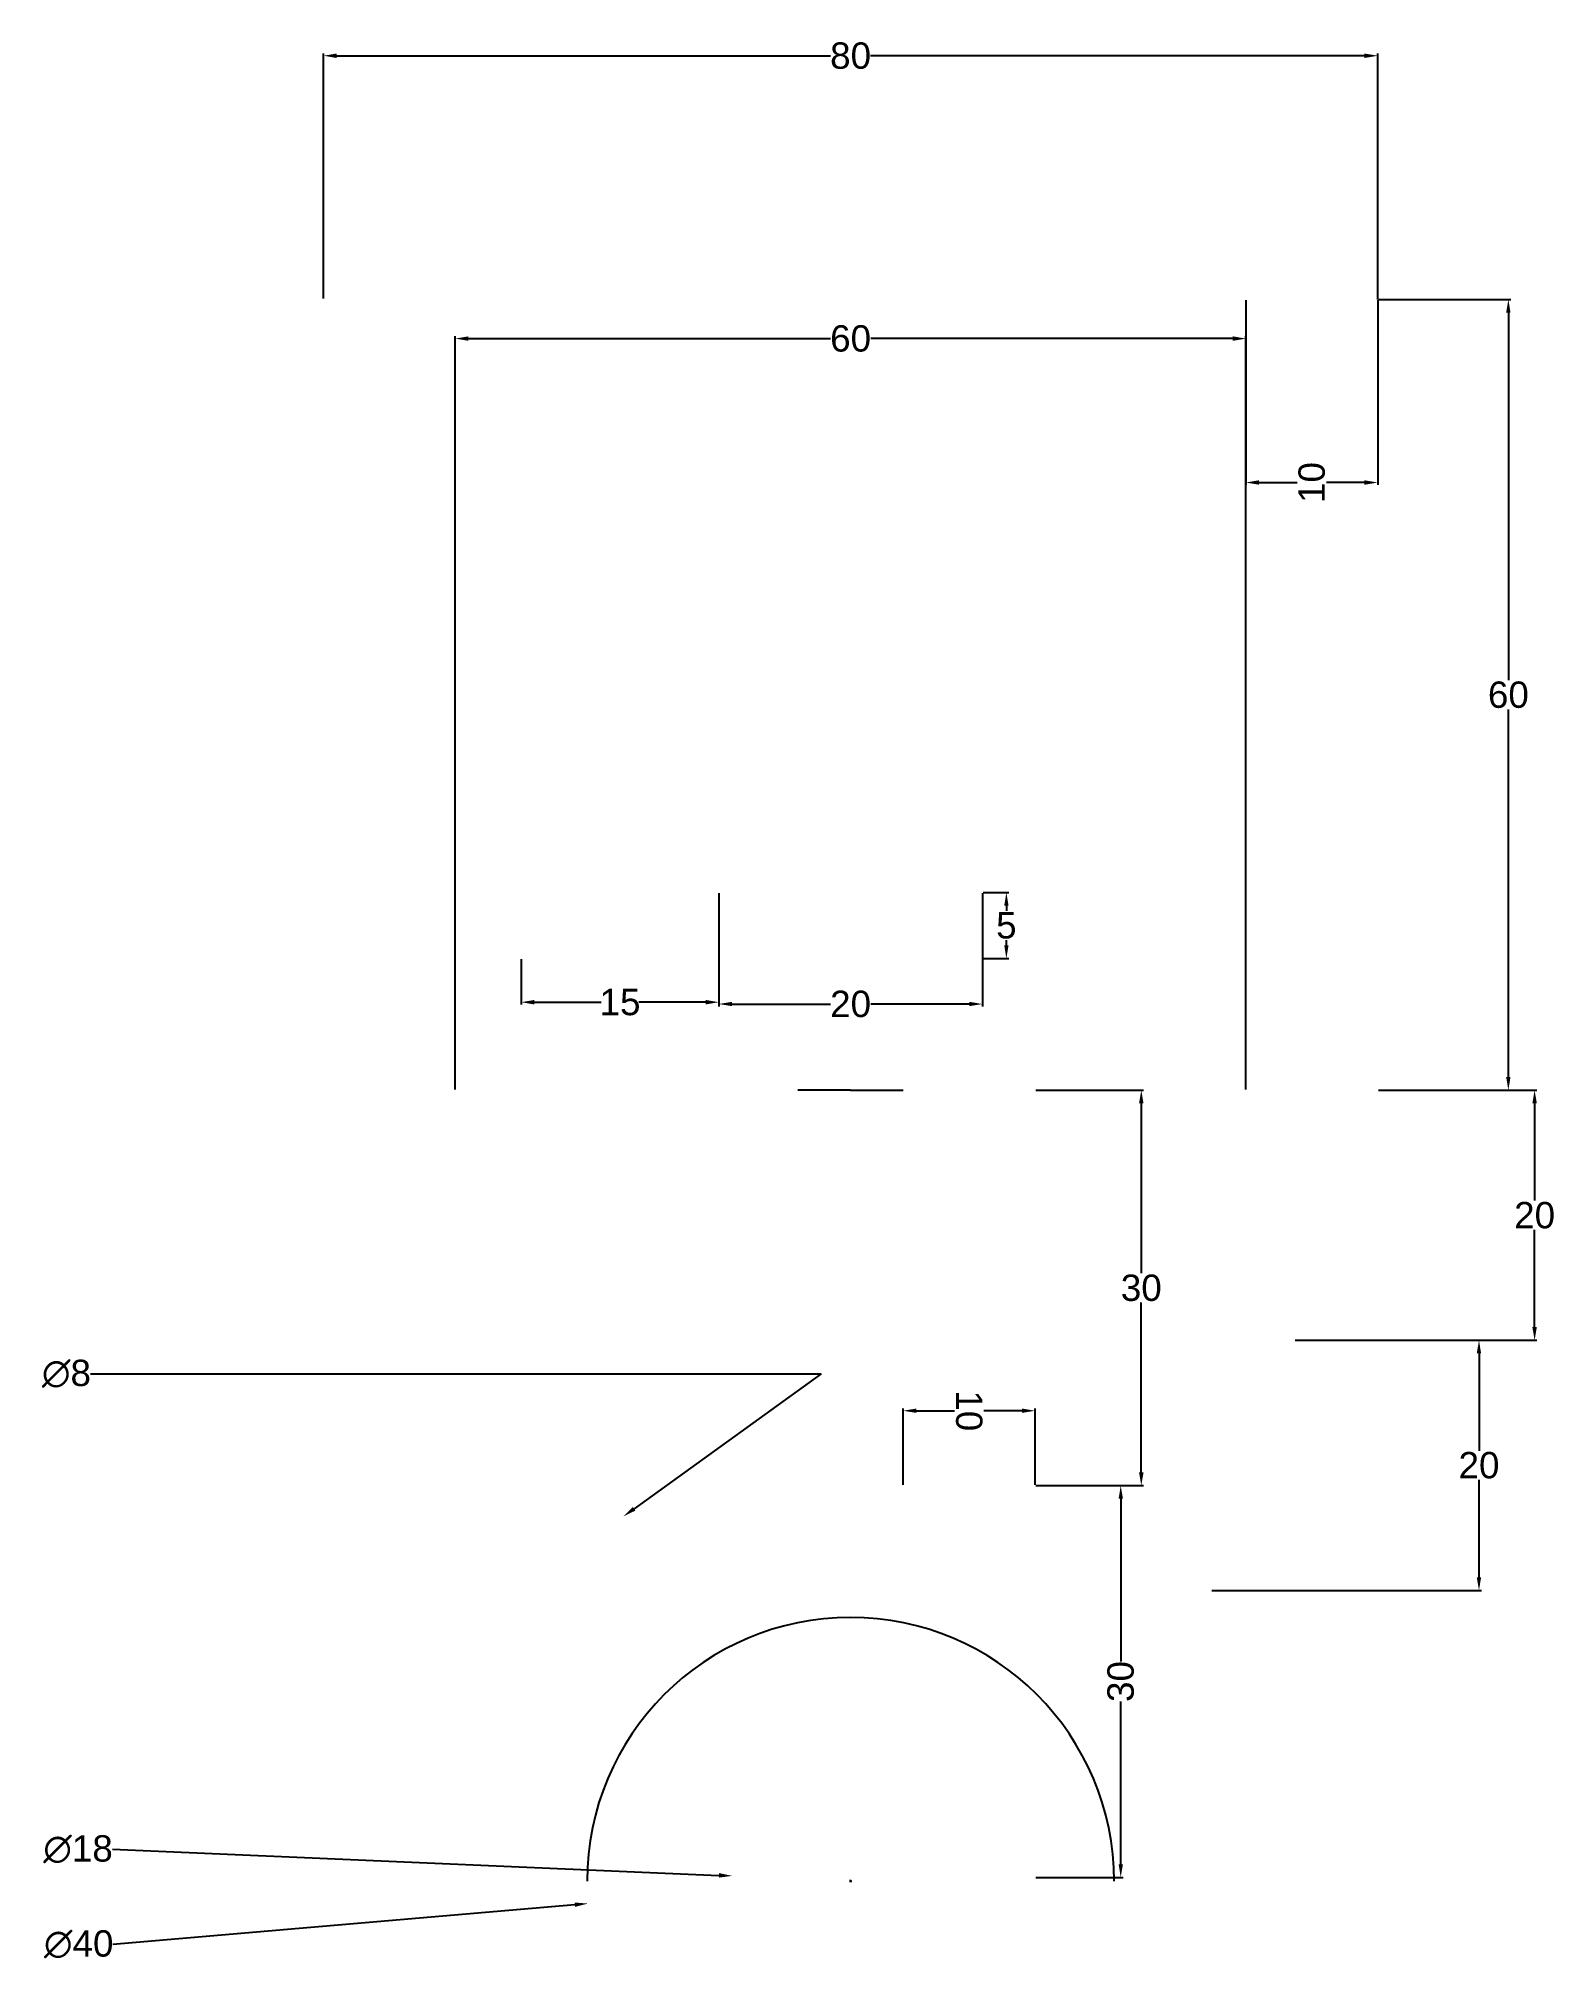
# Model space of a CAD drawing. Header units: inches. Extents: x 9 to 124, y 15 to 160.
import ezdxf

# ---------------------------------------------------------------- set-up
doc = ezdxf.new("R2010")
doc.units = ezdxf.units.IN
doc.header["$MEASUREMENT"] = 0
doc.styles.get("Standard").update_dxf_attribs({"font": 'arial.ttf'})
doc.dimstyles.get("Standard").update_dxf_attribs({"dimtxt": 2, "dimasz": 1, "dimexe": 0.18, "dimexo": 0.0625, "dimgap": 0.09, "dimtad": 0, "dimtih": 1, "dimtoh": 1, "dimdec": 0, "dimzin": 0, "dimdsep": 46, "dimtxsty": 'Standard', "dimcen": 0.09, "dimadec": 0, "dimazin": 0, "dimtfac": 1, "dimtdec": 0, "dimtofl": 0, "dimtmove": 0, "dimatfit": 3, "dimfxl": 1, "dimtolj": 1, "dimtzin": 0, "dimarcsym": 0})

# ---------------------------------------------------------------- blocks, each defined once
blk = doc.blocks.new('*D5')
at = {"color": 0, "lineweight": -2, "transparency": 16777216}
for p, q in [((110.25, 80.67), (122.28, 80.67)), ((122.1, 79.67), (122.1, 72.3)), ((122.1, 62.7), (122.1, 70.07)), ((103.93, 61.7), (122.28, 61.7))]:
    blk.add_line(p, q, dxfattribs=at)
at = {"color": 0, "transparency": 16777216}
for points in [[(121.93, 79.67), (122.27, 79.67), (122.1, 80.67)], [(121.93, 62.7), (122.27, 62.7), (122.1, 61.7)]]:
    blk.add_solid(points, dxfattribs=at)
at = {"layer": 'Defpoints', "color": 0, "transparency": 16777216}
for p in [(110.19, 80.67), (103.87, 61.7), (122.1, 61.7)]:
    blk.add_point(p, dxfattribs=at)
at = {"color": 0, "transparency": 16777216, "insert": (122.1, 71.18), "char_height": 2, "attachment_point": 5}
blk.add_mtext('\\A1;20', dxfattribs=at)
blk = doc.blocks.new('*D6')
at = {"color": 0, "lineweight": -2, "transparency": 16777216}
for p, q in [((110.25, 140.67), (120.29, 140.67)), ((120.11, 139.67), (120.11, 111.78)), ((120.11, 81.67), (120.11, 109.56)), ((110.25, 80.67), (120.29, 80.67))]:
    blk.add_line(p, q, dxfattribs=at)
at = {"color": 0, "transparency": 16777216}
for points in [[(119.94, 139.67), (120.27, 139.67), (120.11, 140.67)], [(119.94, 81.67), (120.27, 81.67), (120.11, 80.67)]]:
    blk.add_solid(points, dxfattribs=at)
at = {"layer": 'Defpoints', "color": 0, "transparency": 16777216}
for p in [(110.19, 140.67), (110.19, 80.67), (120.11, 80.67)]:
    blk.add_point(p, dxfattribs=at)
at = {"color": 0, "transparency": 16777216, "insert": (120.11, 110.67), "char_height": 2, "attachment_point": 5}
blk.add_mtext('\\A1;60', dxfattribs=at)
blk = doc.blocks.new('*D7')
at = {"color": 0, "lineweight": -2, "transparency": 16777216}
for p, q in [((103.93, 61.7), (118.06, 61.7)), ((117.88, 60.7), (117.88, 53.32)), ((117.88, 43.72), (117.88, 51.1)), ((97.6, 42.72), (118.06, 42.72))]:
    blk.add_line(p, q, dxfattribs=at)
at = {"color": 0, "transparency": 16777216}
for points in [[(117.71, 60.7), (118.04, 60.7), (117.88, 61.7)], [(117.71, 43.72), (118.04, 43.72), (117.88, 42.72)]]:
    blk.add_solid(points, dxfattribs=at)
at = {"layer": 'Defpoints', "color": 0, "transparency": 16777216}
for p in [(103.87, 61.7, 1.18), (97.54, 42.72), (117.88, 42.72)]:
    blk.add_point(p, dxfattribs=at)
at = {"color": 0, "transparency": 16777216, "insert": (117.88, 52.21), "char_height": 2, "attachment_point": 5}
blk.add_mtext('\\A1;20', dxfattribs=at)
blk = doc.blocks.new('*D11')
at = {"color": 0, "lineweight": -2, "transparency": 16777216}
for p, q in [((40.19, 80.73), (40.19, 137.88)), ((41.19, 137.7), (68.67, 137.7)), ((99.19, 137.7), (71.72, 137.7)), ((100.19, 80.73), (100.19, 137.88))]:
    blk.add_line(p, q, dxfattribs=at)
at = {"color": 0, "transparency": 16777216}
for points in [[(41.19, 137.87), (41.19, 137.53), (40.19, 137.7)], [(99.19, 137.87), (99.19, 137.53), (100.19, 137.7)]]:
    blk.add_solid(points, dxfattribs=at)
at = {"layer": 'Defpoints', "color": 0, "transparency": 16777216}
for p in [(100.19, 137.7), (40.19, 80.67), (100.19, 80.67)]:
    blk.add_point(p, dxfattribs=at)
at = {"color": 0, "transparency": 16777216, "insert": (70.19, 137.7), "char_height": 2, "attachment_point": 5}
blk.add_mtext('\\A1;60', dxfattribs=at)
blk = doc.blocks.new('*D14')
at = {"color": 0, "lineweight": -2, "transparency": 16777216}
for p, q in [((84.25, 80.67), (92.43, 80.67)), ((92.25, 79.67), (92.25, 66.78)), ((92.25, 51.67), (92.25, 64.56)), ((84.25, 50.67), (92.43, 50.67))]:
    blk.add_line(p, q, dxfattribs=at)
at = {"color": 0, "transparency": 16777216}
for points in [[(92.08, 79.67), (92.42, 79.67), (92.25, 80.67)], [(92.08, 51.67), (92.42, 51.67), (92.25, 50.67)]]:
    blk.add_solid(points, dxfattribs=at)
at = {"layer": 'Defpoints', "color": 0, "transparency": 16777216}
for p in [(84.19, 80.67), (92.25, 80.67), (84.19, 50.67)]:
    blk.add_point(p, dxfattribs=at)
at = {"color": 0, "transparency": 16777216, "insert": (92.25, 65.67), "char_height": 2, "attachment_point": 5}
blk.add_mtext('\\A1;30', dxfattribs=at)
blk = doc.blocks.new('*D15')
at = {"color": 0, "lineweight": -2, "transparency": 16777216}
for p, q in [((84.25, 50.67), (90.87, 50.67)), ((90.69, 49.67), (90.69, 37.33)), ((90.69, 21.95), (90.69, 34.29)), ((84.25, 20.95), (90.87, 20.95))]:
    blk.add_line(p, q, dxfattribs=at)
at = {"color": 0, "transparency": 16777216}
for points in [[(90.53, 49.67), (90.86, 49.67), (90.69, 50.67)], [(90.53, 21.95), (90.86, 21.95), (90.69, 20.95)]]:
    blk.add_solid(points, dxfattribs=at)
at = {"layer": 'Defpoints', "color": 0, "transparency": 16777216}
for p in [(84.19, 50.67), (84.19, 20.95), (90.69, 20.95)]:
    blk.add_point(p, dxfattribs=at)
at = {"color": 0, "transparency": 16777216, "insert": (90.69, 35.81), "char_height": 2, "attachment_point": 5, "rotation": 90}
blk.add_mtext('\\A1;30', dxfattribs=at)
blk = doc.blocks.new('*D16')
at = {"color": 0, "lineweight": -2, "transparency": 16777216}
for p, q in [((74.18, 50.74), (74.18, 56.53)), ((75.18, 56.35), (78.07, 56.35)), ((83.19, 56.35), (80.29, 56.35)), ((84.19, 50.73), (84.19, 56.53))]:
    blk.add_line(p, q, dxfattribs=at)
at = {"color": 0, "transparency": 16777216}
for points in [[(75.18, 56.52), (75.18, 56.19), (74.18, 56.35)], [(83.19, 56.52), (83.19, 56.19), (84.19, 56.35)]]:
    blk.add_solid(points, dxfattribs=at)
at = {"layer": 'Defpoints', "color": 0, "transparency": 16777216}
for p in [(74.18, 56.35), (74.18, 50.68), (84.19, 50.67)]:
    blk.add_point(p, dxfattribs=at)
at = {"color": 0, "transparency": 16777216, "insert": (79.18, 56.35), "char_height": 2, "attachment_point": 5, "rotation": 270}
blk.add_mtext('\\A1;10', dxfattribs=at)
blk = doc.blocks.new('*D17')
at = {"color": 0, "lineweight": -2, "transparency": 16777216}
for p, q in [((100.19, 140.61), (100.19, 126.6)), ((110.19, 140.61), (110.19, 126.6)), ((101.19, 126.78), (104.08, 126.78)), ((109.19, 126.78), (106.3, 126.78))]:
    blk.add_line(p, q, dxfattribs=at)
at = {"color": 0, "transparency": 16777216}
for points in [[(101.19, 126.61), (101.19, 126.95), (100.19, 126.78)], [(109.19, 126.61), (109.19, 126.95), (110.19, 126.78)]]:
    blk.add_solid(points, dxfattribs=at)
at = {"layer": 'Defpoints', "color": 0, "transparency": 16777216}
for p in [(100.19, 140.67, -20), (110.19, 140.67, -20), (110.19, 126.78)]:
    blk.add_point(p, dxfattribs=at)
at = {"color": 0, "transparency": 16777216, "insert": (105.19, 126.78), "char_height": 2, "attachment_point": 5, "rotation": 90}
blk.add_mtext('\\A1;10', dxfattribs=at)
blk = doc.blocks.new('*D20')
at = {"color": 0, "lineweight": -2, "transparency": 16777216}
for p, q in [((30.19, 140.73), (30.19, 159.34)), ((31.19, 159.16), (68.67, 159.16)), ((109.19, 159.16), (71.71, 159.16)), ((110.19, 140.67), (110.19, 159.34))]:
    blk.add_line(p, q, dxfattribs=at)
at = {"color": 0, "transparency": 16777216}
for points in [[(31.19, 159.33), (31.19, 158.99), (30.19, 159.16)], [(109.19, 159.33), (109.19, 158.99), (110.19, 159.16)]]:
    blk.add_solid(points, dxfattribs=at)
at = {"layer": 'Defpoints', "color": 0, "transparency": 16777216}
for p in [(110.19, 159.16), (30.19, 140.67, 20), (110.19, 140.61, 20)]:
    blk.add_point(p, dxfattribs=at)
at = {"color": 0, "transparency": 16777216, "insert": (70.19, 159.16), "char_height": 2, "attachment_point": 5}
blk.add_mtext('\\A1;80', dxfattribs=at)
blk = doc.blocks.new('*D21')
at = {"color": 0, "lineweight": -2, "transparency": 16777216}
for p, q in [((80.25, 95.67), (82.19, 95.67)), ((82.01, 94.67), (82.01, 94.28)), ((82.01, 91.67), (82.01, 92.06)), ((80.25, 90.67), (82.19, 90.67))]:
    blk.add_line(p, q, dxfattribs=at)
at = {"color": 0, "transparency": 16777216}
for points in [[(81.85, 94.67), (82.18, 94.67), (82.01, 95.67)], [(81.85, 91.67), (82.18, 91.67), (82.01, 90.67)]]:
    blk.add_solid(points, dxfattribs=at)
at = {"layer": 'Defpoints', "color": 0, "transparency": 16777216}
for p in [(80.19, 95.67), (82.01, 95.67), (80.19, 90.67)]:
    blk.add_point(p, dxfattribs=at)
at = {"color": 0, "transparency": 16777216, "insert": (82.01, 93.17), "char_height": 2, "attachment_point": 5}
blk.add_mtext('\\A1;5', dxfattribs=at)
blk = doc.blocks.new('*D22')
at = {"color": 0, "lineweight": -2, "transparency": 16777216}
for p, q in [((60.19, 95.61), (60.19, 87.03)), ((80.19, 95.61), (80.19, 87.03)), ((61.19, 87.21), (68.66, 87.21)), ((79.19, 87.21), (71.73, 87.21))]:
    blk.add_line(p, q, dxfattribs=at)
at = {"color": 0, "transparency": 16777216}
for points in [[(61.19, 87.38), (61.19, 87.05), (60.19, 87.21)], [(79.19, 87.38), (79.19, 87.05), (80.19, 87.21)]]:
    blk.add_solid(points, dxfattribs=at)
at = {"layer": 'Defpoints', "color": 0, "transparency": 16777216}
for p in [(60.19, 95.67), (80.19, 95.67), (60.19, 87.21)]:
    blk.add_point(p, dxfattribs=at)
at = {"color": 0, "transparency": 16777216, "insert": (70.19, 87.21), "char_height": 2, "attachment_point": 5}
blk.add_mtext('\\A1;20', dxfattribs=at)
blk = doc.blocks.new('*D23')
at = {"color": 0, "lineweight": -2, "transparency": 16777216}
for p, q in [((45.19, 90.61), (45.19, 87.17)), ((60.19, 90.61), (60.19, 87.17)), ((46.19, 87.35), (51.26, 87.35)), ((59.19, 87.35), (54.13, 87.35))]:
    blk.add_line(p, q, dxfattribs=at)
at = {"color": 0, "transparency": 16777216}
for points in [[(46.19, 87.52), (46.19, 87.18), (45.19, 87.35)], [(59.19, 87.52), (59.19, 87.18), (60.19, 87.35)]]:
    blk.add_solid(points, dxfattribs=at)
at = {"layer": 'Defpoints', "color": 0, "transparency": 16777216}
for p in [(45.19, 90.67), (60.19, 90.67), (45.19, 87.35)]:
    blk.add_point(p, dxfattribs=at)
at = {"color": 0, "transparency": 16777216, "insert": (52.69, 87.35), "char_height": 2, "attachment_point": 5}
blk.add_mtext('\\A1;15', dxfattribs=at)
blk = doc.blocks.new('*D25')
at = {"color": 0, "lineweight": -2, "transparency": 16777216}
for p, q in [((70.1, 20.67), (70.28, 20.67)), ((70.19, 20.58), (70.19, 20.76)), ((14.21, 15.87), (49.27, 18.88))]:
    blk.add_line(p, q, dxfattribs=at)
at = {"color": 0, "transparency": 16777216}
blk.add_solid([(49.25, 19.04), (49.28, 18.71), (50.26, 18.96)], dxfattribs=at)
at = {"layer": 'Defpoints', "color": 0, "transparency": 16777216}
for p in [(90.12, 22.38, 25), (50.26, 18.96, 25)]:
    blk.add_point(p, dxfattribs=at)
at = {"color": 0, "transparency": 16777216, "insert": (11.61, 15.87), "char_height": 2, "attachment_point": 5}
blk.add_mtext('\\A1;∅40', dxfattribs=at)
blk = doc.blocks.new('*D26')
at = {"color": 0, "lineweight": -2, "transparency": 16777216}
for p, q in [((14.17, 23.08), (60.2, 21.1)), ((70.1, 20.67), (70.28, 20.67)), ((70.19, 20.58), (70.19, 20.76))]:
    blk.add_line(p, q, dxfattribs=at)
at = {"color": 0, "transparency": 16777216}
blk.add_solid([(60.21, 21.27), (60.19, 20.93), (61.2, 21.06)], dxfattribs=at)
at = {"layer": 'Defpoints', "color": 0, "transparency": 16777216}
for p in [(61.2, 21.06, 25), (79.18, 20.28, 25)]:
    blk.add_point(p, dxfattribs=at)
at = {"color": 0, "transparency": 16777216, "insert": (11.56, 23.08), "char_height": 2, "attachment_point": 5}
blk.add_mtext('\\A1;∅18', dxfattribs=at)
blk = doc.blocks.new('*D27')
at = {"color": 0, "lineweight": -2, "transparency": 16777216}
for p, q in [((12.51, 59.16), (67.95, 59.16)), ((67.95, 59.16), (53.76, 48.91))]:
    blk.add_line(p, q, dxfattribs=at)
at = {"color": 0, "transparency": 16777216}
blk.add_solid([(53.66, 49.05), (53.86, 48.78), (52.95, 48.33)], dxfattribs=at)
at = {"layer": 'Defpoints', "color": 0, "transparency": 16777216}
for p in [(59.43, 53.01, 20), (52.95, 48.33, 20)]:
    blk.add_point(p, dxfattribs=at)
at = {"color": 0, "transparency": 16777216, "insert": (10.68, 59.16), "char_height": 2, "attachment_point": 5}
blk.add_mtext('\\A1;∅8', dxfattribs=at)

msp = doc.modelspace()

# ---------------------------------------------------------------- linework, layer by layer
for q in [(66.19, 80.67, 20), (74.19, 80.67, 20)]:
    msp.add_line((70.19, 80.67, 20), q)
msp.add_arc((70.19, 20.67, 20), 20, 0, 180)

# ---------------------------------------------------------------- dimensions: what is measured, and where the dimension line sits
for base, p1, p2, picture, middle in [((110.19, 159.16), (30.19, 140.67, 20), (110.19, 140.61, 20), '*D20', (70.19, 159.16)), ((100.19, 137.7, 40), (40.19, 80.67, 40), (100.19, 80.67, 40), '*D11', (70.19, 137.7, 40)), ((60.19, 87.21, 40), (80.19, 95.67, 40), (60.19, 95.67, 40), '*D22', (70.19, 87.21, 40)), ((45.19, 87.35, 40), (60.19, 90.67, 40), (45.19, 90.67, 40), '*D23', (52.69, 87.35, 40)), ((74.18, 56.35, 20), (84.19, 50.67, 20), (74.18, 50.68, 20), '*D16', (79.18, 56.35, 20))]:
    dim = msp.add_linear_dim(base=base, p1=p1, p2=p2, dimstyle='Standard')
    dim.commit()
    dim.dimension.update_dxf_attribs({"geometry": picture, "text_midpoint": middle})
for base, p1, p2, angle, picture, middle in [((110.19, 126.78, 20), (100.19, 140.67), (110.19, 140.67), 180, '*D17', (105.19, 126.78, 20)), ((120.11, 80.67), (110.19, 140.67), (110.19, 80.67), 90, '*D6', (120.11, 110.67)), ((82.01, 95.67, 40), (80.19, 90.67, 40), (80.19, 95.67, 40), 90, '*D21', (82.01, 93.17, 40)), ((92.25, 80.67, 20), (84.19, 50.67, 20), (84.19, 80.67, 20), 90, '*D14', (92.25, 65.67, 20)), ((90.69, 20.95, 20), (84.19, 50.67, 20), (84.19, 20.95, 20), 90, '*D15', (90.69, 35.81, 20))]:
    dim = msp.add_linear_dim(base=base, p1=p1, p2=p2, angle=angle, dimstyle='Standard')
    dim.commit()
    dim.dimension.update_dxf_attribs({"geometry": picture, "text_midpoint": middle})
for base, p1, p2, picture, middle in [((122.1, 61.7), (110.19, 80.67), (103.87, 61.7), '*D5', (122.1, 71.18)), ((117.88, 42.72), (103.87, 61.7, 1.18), (97.54, 42.72), '*D7', (117.88, 52.21))]:
    dim = msp.add_linear_dim(base=base, p1=p1, p2=p2, angle=90, text='20', dimstyle='Standard')
    dim.commit()
    dim.dimension.update_dxf_attribs({"geometry": picture, "text_midpoint": middle})
for p1, p2, picture, middle in [((59.43, 53.01, 20), (52.95, 48.33, 20), '*D27', (10.68, 59.16)), ((79.18, 20.28, 25), (61.2, 21.06, 25), '*D26', (14.17, 23.08)), ((90.12, 22.38, 25), (50.26, 18.96, 25), '*D25', (14.21, 15.87))]:
    dim = msp.add_diameter_dim_2p(p1=p1, p2=p2, dimstyle='Standard')
    dim.commit()
    dim.dimension.update_dxf_attribs({"geometry": picture, "text_midpoint": middle, "dimtype": 163})

doc.saveas('drawing.dxf')
